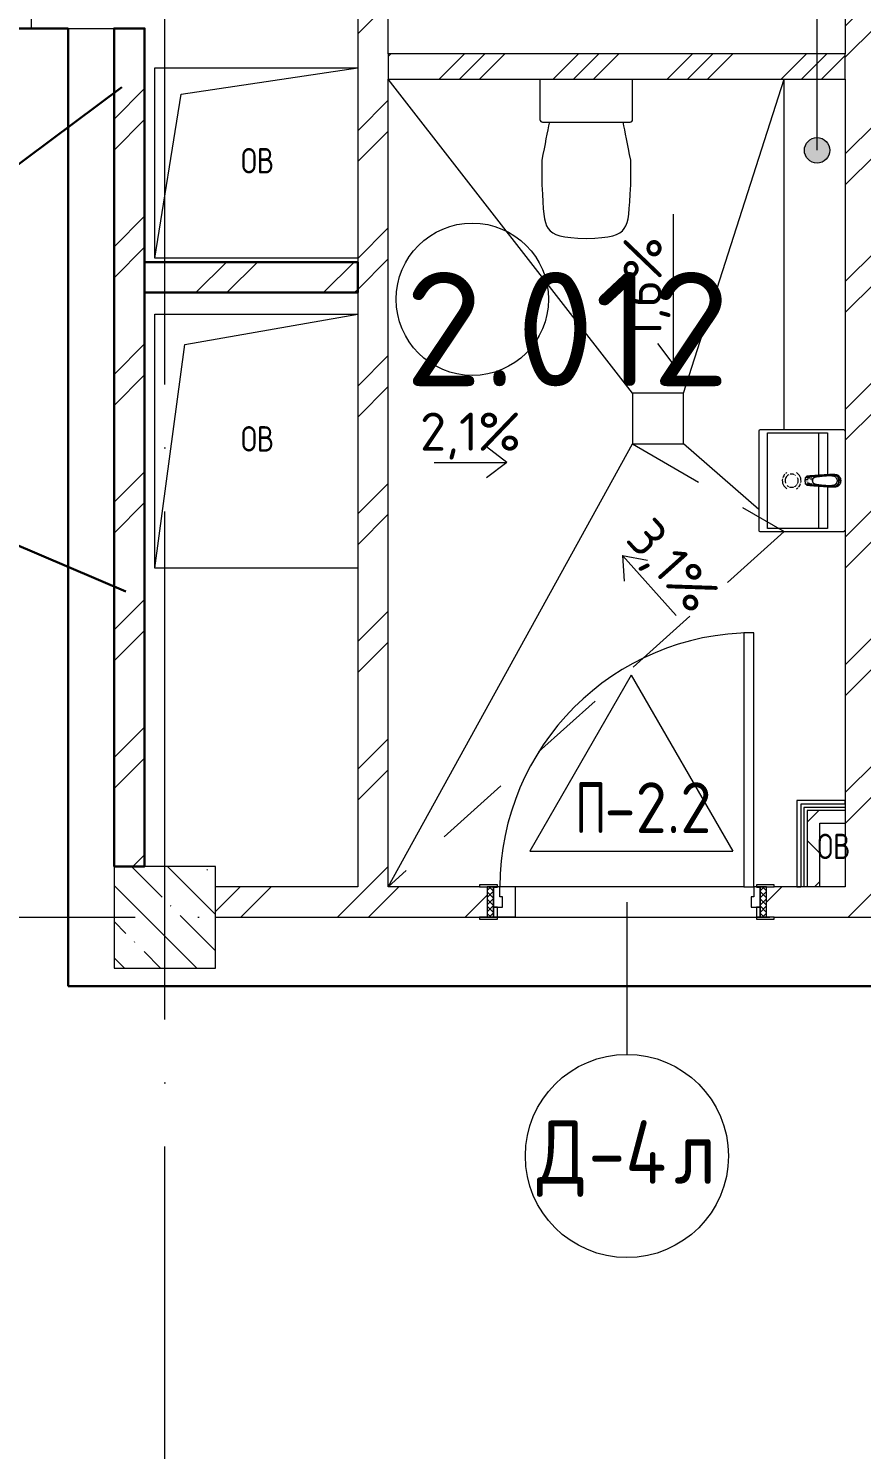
# Model space of a CAD drawing. Header units: millimetres. Extents: x -592259 to 288321, y -552984 to 293768.
# Drawn here: x 62411 to 65693, y -69716 to -64120 of the extents above; entities that cross this region are included whole.
import ezdxf

# ---------------------------------------------------------------- set-up
doc = ezdxf.new("R2010")
doc.units = ezdxf.units.MM
doc.linetypes.add('ADSK_Линия сетки', pattern=[2500, 2000, -250, 0, -250])
doc.linetypes.add('ADSK_Невидимые', pattern=[500, 300, -200])
for name, color, linetype, lineweight in [('0.2) Кирпич 5 вып', 30, 'Continuous', 30), ('2)Фархверки', 40, 'Continuous', 30), ('2.2)Фарх остаток.', 1, 'Continuous', 30), ('4) Штукатурка', 6, 'Continuous', 30), ('4.6) Швы', 6, 'Continuous', 30), ('A-AREA-____-IDEN', 250, 'Continuous', 9), ('A-DETL-____-HDLN', 250, 'ADSK_Невидимые', 9), ('A-DETL-GENF-OTLN', 250, 'Continuous', 5), ('A-DOOR-____-IDEN', 250, 'Continuous', 9), ('A-DOOR-____-MCUT', 250, 'Continuous', 5), ('A-DOOR-____-OTLN', 250, 'Continuous', 5), ('A-DOOR-FRAM-MCUT', 250, 'Continuous', 5), ('A-DOOR-FRAM-OTLN', 250, 'Continuous', 5), ('A-FLOR-____-IDEN', 250, 'Continuous', 9), ('A-FLOR-____-OTLN', 250, 'Continuous', 9), ('A-GLAZ-____-OTLN', 250, 'Continuous', 5), ('A-WALL-____-MCUT', 250, 'Continuous', 13), ('A-WALL-____-PATT', 250, 'Continuous', 13), ('A-WALL-FNSH-MCUT', 250, 'Continuous', 13), ('G-____-____-DIMS', 250, 'Continuous', 9), ('G-____-____-TEXT', 250, 'Continuous', 9), ('G-XREF-____-OTLN', 250, 'Continuous', 9), ('P-SANR-FIXT-OTLN', 250, 'Continuous', 9), ('S-COLS-____-MCUT', 250, 'Continuous', 25), ('S-COLS-____-OTLN', 250, 'Continuous', 9), ('S-GRID-____-OTLN', 250, 'Continuous', 9)]:
    doc.layers.add(name, color=color, linetype=linetype, lineweight=lineweight)
doc.styles.add('GOST Common_1', font='', dxfattribs={"width": 0.9, "height": 250})
doc.styles.add('ISOCPEUR', font='isocpeur.ttf', dxfattribs={"width": 0.8, "height": 100})
doc.styles.add('ISOCPEUR_1', font='isocpeur.ttf', dxfattribs={"width": 0.9, "height": 250})
doc.styles.add('ISOCPEUR_2', font='isocpeur.ttf', dxfattribs={"height": 160})
doc.styles.add('ISOCPEUR_4', font='isocpeur.ttf', dxfattribs={"height": 300})
doc.styles.get('GOST Common_1').set_extended_font_data('GOST Common')
pattern_1 = [(45, (-601.3, -122294.8), (-251.4472, 251.4472), []), (45, (-601.3, -121913.8), (-251.4472, 251.4472), [])]

# ---------------------------------------------------------------- blocks, each defined once
blk = doc.blocks.new('Дверь_СКБ_1Ст_Внутренняя - Д-4л_1100x2100h_С_У персонала_ Душ персонала-41887118-АР1_Маркировочный план 2 этажа С1')
at = {"layer": 'A-DOOR-____-OTLN'}
h = blk.add_hatch(dxfattribs=at)
h.set_pattern_fill('FP_8', color=256, style=0, pattern_type=2)
h.set_pattern_definition([(135, (1751.41, 124.685), (-14.14214, -14.14214), []), (225, (1751.41, 124.685), (14.14214, -14.14214), [])])
h.paths.add_polyline_path([(562.5, -60), (562.5, 60), (537.5, 60), (537.5, -60)])
at = {"layer": 'A-DOOR-FRAM-OTLN'}
h = blk.add_hatch(dxfattribs=at)
h.set_pattern_fill('FP_9', color=256, style=0, pattern_type=2)
h.set_pattern_definition([(45, (-371.384, 124.685), (-14.1421, 14.1421), []), (135, (-371.384, 124.685), (-14.1421, -14.1421), [])])
h.paths.add_polyline_path([(-512.5, -60), (-512.5, 60), (-537.5, 60), (-537.5, -60)])
at = {"layer": 'A-DOOR-____-MCUT'}
for p, q in [((512.5, 1060), (472.5, 1060)), ((472.5, 1060), (472.5, 60)), ((512.5, 60), (512.5, 1060)), ((472.5, 60), (512.5, 60))]:
    blk.add_line(p, q, dxfattribs=at)
at = {"layer": 'A-DOOR-____-OTLN'}
blk.add_arc((512.5, 60), 1000, 90, 180, dxfattribs=at)
at = {"layer": 'A-DOOR-FRAM-MCUT'}
for p, q in [((-497.5, 68), (-567.5, 68)), ((-567.5, 68), (-567.5, 60)), ((-567.5, 60), (-497.5, 60)), ((-512.5, 60), (-537.5, 60)), ((-537.5, 60), (-537.5, -60)), ((-487.5, 60), (-512.5, 60)), ((-512.5, 60), (-512.5, -20)), ((-512.5, -60), (-512.5, 60)), ((-497.5, 60), (-512.5, 60)), ((-512.5, 60), (-512.5, 59)), ((-512.5, 59), (-497.5, 59)), ((-497.5, 60), (-497.5, 68)), ((-497.5, 59), (-497.5, 60)), ((-487.5, 20), (-487.5, 60)), ((512.5, 60), (512.5, 20)), ((537.5, 60), (512.5, 60)), ((592.5, 68), (522.5, 68)), ((522.5, 68), (522.5, 60)), ((537.5, 60), (522.5, 60)), ((522.5, 60), (522.5, 59)), ((522.5, 60), (592.5, 60)), ((522.5, 59), (537.5, 59)), ((537.5, -20), (537.5, 60)), ((562.5, 60), (537.5, 60)), ((537.5, 60), (537.5, -60)), ((537.5, 59), (537.5, 60)), ((562.5, -60), (562.5, 60)), ((592.5, 60), (592.5, 68)), ((-477.5, 20), (-487.5, 20)), ((-477.5, -20), (-477.5, 20)), ((512.5, 20), (502.5, 20)), ((502.5, 20), (502.5, -20)), ((-512.5, -20), (-477.5, -20)), ((-497.5, -20), (-512.5, -20)), ((-512.5, -20), (-512.5, -60)), ((-497.5, -60), (-497.5, -20)), ((502.5, -20), (537.5, -20)), ((537.5, -20), (522.5, -20)), ((522.5, -20), (522.5, -60)), ((537.5, -60), (537.5, -20)), ((-497.5, -60), (-567.5, -60)), ((-567.5, -60), (-567.5, -68)), ((-567.5, -68), (-497.5, -68)), ((-537.5, -60), (-512.5, -60)), ((-512.5, -60), (-497.5, -60)), ((-497.5, -68), (-497.5, -60)), ((522.5, -60), (537.5, -60)), ((592.5, -60), (522.5, -60)), ((522.5, -60), (522.5, -68)), ((522.5, -68), (592.5, -68)), ((537.5, -60), (562.5, -60)), ((592.5, -68), (592.5, -60))]:
    blk.add_line(p, q, dxfattribs=at)
blk = doc.blocks.new('SND_Унитаз_Santek_HEO - Santek HEO_ 365х635х785_ выпуск-прямой_ PN4_5_ Х-резьба НР DN15_ К-гл_кон_ П DN100-V9-АР1_Маркировочный план 2 этажа С1')
at = {"layer": 'P-SANR-FIXT-OTLN', "lineweight": 5}
for p, q in [((-175, 423.4), (-175, 325.6)), ((175, 325.6), (175, 423.4)), ((172.5, 175.8), (-172.5, 175.8)), ((-182.5, 165.8), (-182.5, 10)), ((182.5, 10), (182.5, 165.8))]:
    blk.add_line(p, q, dxfattribs=at)
for centre, start, end in [((-172.5, 165.8), 90, 180), ((-172.5, 165.8), 105, 180), ((172.5, 165.8), 0, 90), ((172.5, 165.8), 0, 75), ((-172.5, 10), 180, 195), ((-172.5, 10), 180, 195), ((172.5, 10), 345, 0), ((172.5, 10), 345, 0)]:
    blk.add_arc(centre, 10, start, end, dxfattribs=at)
for points, knots in [([(0, 634.5), (-96, 631.3), (-168.1, 609.5), (-169.2, 526.5), (-175, 423.4)], [-0.5440111, -0.5440111, -0.5440111, -0.5440111, -0.2757876, 0, 0, 0, 0]), ([(175, 423.4), (169.2, 526.5), (168.1, 609.5), (96, 631.3), (0, 634.5)], [-0.5440111, -0.5440111, -0.5440111, -0.5440111, -0.2682234, 0, 0, 0, 0])]:
    blk.add_open_spline(points, degree=3, knots=knots, dxfattribs=at)
for points in [[(-175, 325.6), (-163, 263.9), (-153.6, 214.5), (-145, 174.9)], [(145, 174.9), (153.6, 214.5), (163, 263.9), (175, 325.6)]]:
    blk.add_open_spline(points, degree=3, dxfattribs=at)
blk = doc.blocks.new('SND_Умывальник_Santek HEO - HEO 40_ гибкая подводка_установка на стену_ 400х340х170_  PN4_5_ ХВ_ГВ накидная гайка BP DN15_ К-гл_кон_ П DN 50-V10-АР1_Маркировочный план 2 этажа С1')
at = {"layer": 'G-XREF-____-OTLN'}
for p, q in [((-17.5, -103.1), (-18.3, -96.1)), ((18.6, -93.2), (17.7, -100.7)), ((-13.2, -122.3), (-12.8, -122.9)), ((13.7, -121.5), (13.9, -121.2))]:
    blk.add_line(p, q, dxfattribs=at)
at = {"layer": 'G-XREF-____-OTLN', "flags": 128}
blk.add_lwpolyline([(0, -129.4), (-2.6, -129.2), (-5.1, -128.6), (-8.6, -126.9), (-9.4, -126.4)], dxfattribs=at)
at = {"layer": 'P-SANR-FIXT-OTLN', "lineweight": 5}
for p, q in [((-200, -5), (-200, -335)), ((-23.9, -47.6), (-23.4, -52)), ((-21.2, -45.9), (-19.8, -45.9)), ((23.4, -52), (23.9, -47.4)), ((200, -335), (200, -5)), ((-188.5, -306), (-188.5, -70)), ((-188.5, -70), (-22, -70)), ((-188.5, -70), (-22, -70)), ((-184.6, -105), (-19.4, -105)), ((19.4, -105), (184.6, -105)), ((22.1, -70), (188.5, -70)), ((22.1, -70), (188.5, -70)), ((188.5, -70), (188.5, -306)), ((-9.6, -133.4), (-11, -135)), ((-10.2, -147.5), (-8.9, -148.7)), ((12.6, -138.2), (11.3, -135.3)), ((11.3, -146.2), (11.9, -145.1)), ((12, -138.2), (12, -140.3)), ((12, -138.2), (12, -140.3)), ((188.5, -306), (-188.5, -306)), ((-195, -340), (195, -340))]:
    blk.add_line(p, q, dxfattribs=at)
at = {"layer": 'P-SANR-FIXT-OTLN', "lineweight": 5, "flags": 128}
for points in [[(-24, -45.9), (-23.5, -44.1), (-23.1, -42.4)], [(-21.8, -57.4), (-22.6, -54.7), (-23.4, -52)], [(23.4, -52), (22.6, -54.7), (21.8, -57.4)], [(23.1, -42.5), (23.5, -44.1), (24, -45.9)], [(-17.6, -151.4), (-17.8, -149.6), (-17.9, -147.9)], [(-17.6, -151.4), (-15.4, -153.8), (-13.1, -156.3)], [(-5.9, -150.5), (-4.4, -151), (-3.8, -151.2)], [(13.1, -156.3), (15.4, -153.8), (17.7, -151.4)], [(17.9, -147.9), (17.8, -149.6), (17.7, -151.4)]]:
    blk.add_lwpolyline(points, dxfattribs=at)
at = {"layer": 'P-SANR-FIXT-OTLN', "lineweight": 5}
for centre, radius, start, end in [((-195, -5), 5, 90, 180), ((195, -5), 5, 0, 90), ((0, -210.9), 36.9, 78.0272, 150), ((0, -210.9), 25.9, 175.2821, 180), ((0, -210.9), 25.9, 180, 192.7098), ((0, -210.9), 25.9, 167.3064, 171.5165), ((0, -210.9), 25.9, 152.9816, 166.4817), ((0, -210.9), 25.9, 205.5336, 224.5196), ((0, -210.9), 25.9, 144, 148.4296), ((0, -210.9), 25.9, 93.0847, 116.1739), ((0, -210.9), 25.9, 65.5446, 88.4632), ((0, -210.9), 36.9, 45.5918, 71.6223), ((0, -210.9), 25.9, 45.5775, 58.0134), ((0, -210.9), 25.9, 25.5336, 44.5196), ((0, -210.9), 25.9, 317.3943, 331.7651), ((0, -210.9), 25.9, 342.1977, 345.8849), ((0, -210.9), 25.9, 13.3482, 16.572), ((0, -210.9), 25.9, 347.2447, 360), ((0, -210.9), 25.9, 360, 12.6033), ((0, -210.9), 36.9, 30, 40.5764), ((0, -210.9), 36.9, 210, 220.5764), ((0, -210.9), 36.9, 225.5918, 251.6223), ((0, -210.9), 25.9, 225.5775, 292.7628), ((0, -210.9), 36.9, 258.0272, 330), ((-195, -335), 5, 180, 270), ((195, -335), 5, 270, 360)]:
    blk.add_arc(centre, radius, start, end, dxfattribs=at)
for centre, major_axis, start_param, end_param in [((0, -140.2), (10.5, 0), 2.984761, 3.136523), ((0, -140.2), (10.5, 0), 3.150836, 3.488648), ((0, -144.4), (10.5, 0), 3.141593, 3.665191), ((0, -140.2), (10.5, 0), 2.074739, 2.346091), ((0, -140.2), (10.5, 0), 3.944651, 4.269174), ((0, -144.4), (10.5, 0), 2.106208, 2.262595), ((0, -144.4), (10.5, 0), 4.044495, 4.199712), ((0, -144.4), (13, 0), 4.251351, 4.404649), ((0, -144.4), (13, 0), 4.518274, 4.621873), ((0, -140.2), (10.5, 0), 4.792405, 4.95203), ((0, -144.4), (13, 0), 5.095586, 5.204636), ((0, -140.2), (10.5, 0), 5.302179, 5.484258), ((0, -144.4), (10.5, 0), 5.759587, 6.283185), ((0, -140.2), (10.5, 0), 5.967442, 6.44117), ((0, -144.4), (13, 0), 0.38978, 0.565414)]:
    blk.add_ellipse(centre, major_axis=major_axis, ratio=0.841652, start_param=start_param, end_param=end_param, dxfattribs=at)
for points, knots in [([(-23.4, -42.8), (-23.7, -44.6), (-24.1, -48.7), (-24.2, -55.3), (-23.9, -60.1), (-23.8, -62.5)], [0.6406137, 0.6406137, 0.6406137, 0.6406137, 0.75, 0.875, 1, 1, 1, 1]), ([(-3.8, -17.3), (-5.1, -17.5), (-6.9, -17.9), (-9.3, -18.8), (-11, -19.6), (-12.7, -20.4), (-14.3, -21.4), (-15.5, -22.4), (-16.7, -23.3), (-18.1, -24.6), (-19.3, -26.1), (-20.5, -27.7), (-21.5, -29.6), (-22.3, -31.7), (-23.2, -34.8), (-23.8, -38.6), (-23.9, -41), (-24, -41.9)], [0.1, 0.1, 0.1, 0.1, 0.2, 0.25, 0.3, 0.35, 0.4, 0.45, 0.5, 0.55, 0.6, 0.65, 0.7, 0.75, 0.8, 0.9, 1, 1, 1, 1]), ([(-24, -45.9), (-24, -44.4), (-23.7, -41.4), (-22.5, -37.8), (-21.2, -35), (-19.5, -32.5), (-16.9, -29.7), (-13.3, -26.9), (-9.1, -24.8), (-4.7, -23.5), (-1.6, -23.2), (0, -23.2)], [0, 0, 0, 0, 4.281434, 8.562869, 10.703586, 12.844303, 17.125738, 21.407172, 25.688606, 29.970041, 34.251475, 34.251475, 34.251475, 34.251475]), ([(-23.8, -45.7), (-23.9, -45.2), (-24, -43.9), (-24, -41.1), (-23.8, -38.2), (-23.4, -36), (-23.3, -35.2), (-23.3, -35.2)], [0.449688, 0.449688, 0.449688, 0.449688, 0.4722222, 0.5, 0.5555556, 0.5833333, 0.5860809, 0.5860809, 0.5860809, 0.5860809]), ([(-23.9, -47.6), (-24, -49.2), (-23.9, -52.6), (-23.3, -57.5), (-22.5, -62.4), (-21.8, -67.4), (-21.2, -72.4), (-20.5, -79.2), (-19.6, -85.9), (-18.7, -92.7), (-18.1, -96.9), (-17.7, -100.4), (-17.4, -103.7), (-17.1, -107.9), (-16.5, -113), (-15.5, -117.2), (-14.3, -120.3), (-13.1, -122.6), (-11.5, -124.7), (-9.6, -126.4), (-7.4, -127.7), (-4.3, -129), (-1.7, -129.4), (0, -129.4)], [0, 0, 0, 0, 0.055556, 0.111111, 0.166667, 0.222222, 0.277778, 0.333333, 0.444444, 0.5, 0.555556, 0.583333, 0.611111, 0.666667, 0.722222, 0.777778, 0.805556, 0.833333, 0.861111, 0.888889, 0.916667, 0.944444, 1, 1, 1, 1]), ([(-23.8, -46.4), (-23.8, -46.8), (-23.6, -47.9), (-23.4, -48.9), (-23.2, -49.6)], [0.11642766, 0.11642766, 0.11642766, 0.11642766, 0.15, 0.2, 0.2, 0.2, 0.2]), ([(-23.4, -52), (-23.4, -52.1), (-23.4, -52.4), (-23.4, -53.4), (-23.2, -55.1), (-22.9, -57.5), (-22.6, -60.4), (-22.1, -64.8), (-21.6, -69.6), (-20.9, -74.6), (-20.3, -79.8), (-19.5, -86.3), (-18.6, -93.8), (-17.8, -100.1), (-17.1, -105.1), (-16.7, -108.8), (-16.3, -112.6), (-15.8, -116.3), (-14.7, -120), (-12.8, -123.1), (-11.2, -124.8), (-10.3, -125.5)], [0, 0, 0, 0, 0.0192308, 0.0384615, 0.0576923, 0.0769231, 0.0961538, 0.1153846, 0.1538462, 0.1730769, 0.1923077, 0.2307692, 0.2692308, 0.3076923, 0.3269231, 0.3461538, 0.3653846, 0.3846154, 0.4038462, 0.4230769, 0.4397601, 0.4397601, 0.4397601, 0.4397601]), ([(-13.1, -156.3), (-14, -150.5), (-15.7, -138.8), (-17.5, -124.1), (-18.8, -112.3), (-19.7, -103.3), (-20.4, -95.8), (-21, -89.7), (-21.3, -85.2), (-21.7, -80.4), (-22.2, -73.7), (-22.6, -66.6), (-23, -60), (-23.2, -53.9), (-23.1, -48.3), (-22.9, -45.7), (-22.8, -44.8)], [0, 0, 0, 0, 0.0714286, 0.1428571, 0.1785714, 0.2142857, 0.25, 0.2678571, 0.2857143, 0.3035714, 0.3214286, 0.3571429, 0.375, 0.3928571, 0.4285714, 0.4542548, 0.4542548, 0.4542548, 0.4542548]), ([(23, -42.2), (22.5, -40), (20.7, -35.7), (16, -30.5), (10.1, -26.7), (4.2, -24.8), (-1.1, -24.5), (-5.4, -25.2), (-9.5, -26.6), (-13.3, -28.7), (-16.7, -31.3), (-19.6, -34.6), (-21.8, -38.3), (-22.8, -41), (-23.1, -42.4)], [0, 0, 0, 0, 0.111111, 0.222222, 0.333333, 0.444444, 0.513889, 0.583333, 0.652778, 0.722222, 0.791667, 0.861111, 0.930556, 1, 1, 1, 1]), ([(-22.2, -41.5), (-22.2, -41.2), (-22.1, -40.7), (-21.9, -40), (-21.7, -39.4), (-21.6, -39)], [0.50980731, 0.50980731, 0.50980731, 0.50980731, 0.53571429, 0.55357143, 0.57142857, 0.57142857, 0.57142857, 0.57142857]), ([(-21.6, -39), (-21.5, -38.7), (-21.3, -37.9), (-20.7, -36.5), (-19.9, -34.9), (-19.2, -33.8), (-18.9, -33.4)], [0.57142857, 0.57142857, 0.57142857, 0.57142857, 0.58928571, 0.60714286, 0.64285714, 0.66787901, 0.66787901, 0.66787901, 0.66787901]), ([(0, -128.4), (-0.5, -128.4), (-1.5, -128.4), (-3, -128.2), (-4.5, -127.8), (-6, -127.3), (-7.2, -126.7), (-8.3, -126.1), (-9.4, -125.3), (-10.6, -124.2), (-11.7, -123.1), (-12.3, -122.1), (-13, -121.1), (-13.8, -119.5), (-14.8, -117), (-15.6, -113.8), (-16.2, -110.6), (-16.5, -107.9), (-16.7, -104.9), (-17, -102.2), (-17.2, -100.1), (-17.5, -98.1), (-17.8, -95.4), (-18.2, -92.4), (-18.5, -89.5), (-18.8, -86.5), (-19.2, -82.4), (-19.6, -77.2), (-19.9, -71.2), (-19.9, -66.2), (-19.9, -62.6), (-19.9, -59.9), (-19.8, -57.9), (-19.8, -56.3), (-19.8, -54.9), (-19.8, -53.4), (-19.7, -51.5), (-19.5, -49.1), (-18.9, -46.3), (-17.6, -42.7), (-15, -38.6), (-10.6, -34.8), (-6.2, -32.7), (-2.5, -31.9), (0.4, -31.7), (3.3, -32.1), (6, -32.8), (8.2, -33.7), (9.9, -34.7), (11.3, -35.6), (12.7, -36.7), (14, -37.9), (15.2, -39.2), (16.4, -40.9), (17.7, -43.1), (18.9, -46.3), (19.5, -50.3), (19.8, -56.2), (19.9, -62.5), (19.9, -68.3), (19.7, -74), (19.3, -81.1), (18.8, -86.8), (18.5, -89.7)], [0, 0, 0, 0, 0.019231, 0.038462, 0.057692, 0.076923, 0.096154, 0.115385, 0.134615, 0.153846, 0.163462, 0.173077, 0.182692, 0.192308, 0.211538, 0.230769, 0.240385, 0.25, 0.259615, 0.269231, 0.274038, 0.278846, 0.288462, 0.298077, 0.307692, 0.317308, 0.326923, 0.346154, 0.365385, 0.384615, 0.403846, 0.423077, 0.442308, 0.451923, 0.461538, 0.471154, 0.480769, 0.5, 0.519231, 0.538462, 0.576923, 0.615385, 0.653846, 0.673077, 0.692308, 0.711538, 0.730769, 0.75, 0.759615, 0.769231, 0.783654, 0.798077, 0.8125, 0.826923, 0.841346, 0.855769, 0.870192, 0.884615, 0.913462, 0.927885, 0.942308, 0.971154, 1, 1, 1, 1]), ([(-5.3, -25), (-5.1, -25), (-4.1, -24.8), (-3.2, -24.7), (-2.5, -24.6)], [0.91841171, 0.91841171, 0.91841171, 0.91841171, 0.92857143, 0.96187166, 0.96187166, 0.96187166, 0.96187166]), ([(0, -17), (0, -17.5), (0, -18.6), (0, -20.3), (0, -21.8), (0, -22.7), (0, -23.2)], [0, 0, 0, 0, 0.25, 0.5, 0.75, 0.9474122, 0.9474122, 0.9474122, 0.9474122]), ([(24, -41.9), (24, -41.1), (23.9, -39.5), (23.6, -37.3), (23.3, -35.4), (22.9, -33.6), (22.3, -31.4), (21.5, -29.4), (20.4, -27.5), (19.1, -25.8), (17.7, -24.2), (15.5, -22.2), (11.3, -19.4), (5.8, -17.4), (1.5, -17), (0, -17)], [0, 0, 0, 0, 0.055556, 0.111111, 0.166667, 0.222222, 0.277778, 0.333333, 0.388889, 0.444444, 0.5, 0.555556, 0.666667, 0.888889, 1, 1, 1, 1]), ([(24, -45.9), (23.9, -44.4), (23.7, -42.1), (22.9, -39.2), (22.2, -37.1), (21.1, -35), (19.5, -32.5), (16.9, -29.7), (13.2, -26.9), (9.1, -24.8), (4.6, -23.5), (1.5, -23.2), (0, -23.2)], [-68.50295, -68.50295, -68.50295, -68.50295, -64.221516, -62.080799, -59.940082, -57.799364, -55.658647, -51.377213, -47.095778, -42.814344, -38.53291, -34.251475, -34.251475, -34.251475, -34.251475]), ([(4.4, -128.6), (5.6, -128.3), (7.9, -127.3), (11, -125), (13.1, -122.6), (14.4, -120.4), (15.3, -118), (16, -114.9), (16.4, -111.7), (16.6, -109.2), (16.9, -106.6), (17.3, -103.5), (17.9, -98.4), (18.7, -92.2), (19.7, -84.7), (20.4, -78.4), (21, -73.5), (21.6, -68.8), (22.1, -64.3), (22.6, -60.2), (22.9, -57.4), (23.2, -55.1), (23.3, -53.4), (23.4, -52.4), (23.4, -52.1), (23.4, -52)], [0.5192308, 0.5192308, 0.5192308, 0.5192308, 0.5384615, 0.5576923, 0.5769231, 0.5865385, 0.5961538, 0.6153846, 0.6346154, 0.6442308, 0.6538462, 0.6730769, 0.6923077, 0.7307692, 0.7692308, 0.8076923, 0.8269231, 0.8461538, 0.8846154, 0.9038462, 0.9230769, 0.9423077, 0.9615385, 0.9807692, 1, 1, 1, 1]), ([(6.6, -17.7), (7.2, -17.9), (8.4, -18.3), (9.7, -18.8), (10.2, -19)], [0.08534081, 0.08534081, 0.08534081, 0.08534081, 0.11111111, 0.13561298, 0.13561298, 0.13561298, 0.13561298]), ([(23.1, -48.2), (23.1, -49.1), (23.2, -51.4), (23.2, -55.4), (23.1, -60), (22.6, -66.6), (22.2, -73.7), (21.7, -80.4), (21.4, -85.2), (21, -89.7), (20.5, -95.8), (19.8, -103.3), (18.9, -112.3), (17.5, -124.1), (15.7, -138.8), (14, -150.5), (13.1, -156.3)], [0.5714286, 0.5714286, 0.5714286, 0.5714286, 0.5892857, 0.6071429, 0.625, 0.6428571, 0.6785714, 0.6964286, 0.7142857, 0.7321429, 0.75, 0.7857143, 0.8214286, 0.8571429, 0.9285714, 1, 1, 1, 1]), ([(19, -33.6), (19.3, -34), (19.8, -34.7), (20.4, -35.8), (20.8, -36.6), (21, -37.2), (21.1, -37.4)], [0.3358363, 0.3358363, 0.3358363, 0.3358363, 0.35714286, 0.375, 0.39285714, 0.40186247, 0.40186247, 0.40186247, 0.40186247]), ([(19, -89.8), (19.5, -86.2), (20.2, -80.8), (21.1, -73.7), (21.7, -68.4), (22.2, -64), (22.7, -60.5), (23.3, -57.1), (23.9, -52.7), (24, -49.2), (23.9, -47.4)], [0, 0, 0, 0, 0.25, 0.375, 0.5, 0.625, 0.6875, 0.75, 0.875, 1, 1, 1, 1]), ([(21.8, -39.4), (21.8, -39.6), (21.9, -40), (22, -40.2), (22, -40.4)], [0.43577337, 0.43577337, 0.43577337, 0.43577337, 0.44642857, 0.45645234, 0.45645234, 0.45645234, 0.45645234]), ([(23.2, -34.8), (23.2, -35), (23.4, -35.9), (23.8, -38.2), (24.1, -41.7), (24, -44.5), (23.8, -45.8)], [0.4097338, 0.4097338, 0.4097338, 0.4097338, 0.4166667, 0.4444444, 0.5, 0.550944, 0.550944, 0.550944, 0.550944]), ([(23.2, -49.6), (23.4, -48.9), (23.6, -47.9), (23.8, -46.8), (23.9, -46.4)], [0.8, 0.8, 0.8, 0.8, 0.85, 0.88358568, 0.88358568, 0.88358568, 0.88358568]), ([(23.7, -46.6), (23.6, -47.1), (23.5, -47.7), (23.4, -48.4), (23.3, -48.5)], [0.56144037, 0.56144037, 0.56144037, 0.56144037, 0.58333333, 0.58622412, 0.58622412, 0.58622412, 0.58622412]), ([(23.8, -62.5), (24, -60.1), (24.2, -55.3), (24.1, -48.9), (23.8, -45), (23.6, -43.3)], [0, 0, 0, 0, 0.125, 0.25, 0.3486166, 0.3486166, 0.3486166, 0.3486166]), ([(-23.8, -62.5), (-23.7, -64.3), (-23.4, -68.1), (-23, -74.1), (-22.7, -79.7), (-22.4, -84.3), (-22, -88.9), (-21.7, -94.5), (-21, -103.5), (-20.5, -111.8), (-19.9, -120.3), (-19.3, -128.7), (-18.5, -138.9), (-17.9, -147.2), (-17.6, -151.4)], [0, 0, 0, 0, 0.071429, 0.142857, 0.214286, 0.25, 0.285714, 0.357143, 0.428571, 0.571429, 0.642857, 0.714286, 0.857143, 1, 1, 1, 1]), ([(-19, -82.1), (-19, -81.8), (-19.1, -81), (-19.3, -79.8), (-19.5, -78.5), (-19.7, -77), (-20, -75.2), (-20.3, -72.9), (-20.7, -70.2), (-21.2, -66.7), (-21.7, -63.4), (-22.1, -60.6), (-22.4, -58.9), (-22.5, -57.8), (-22.4, -57.3), (-22.2, -57.1), (-22, -57.3), (-21.8, -57.4)], [-0.210165, -0.210165, -0.210165, -0.210165, -0.203125, -0.1953125, -0.1875, -0.1796875, -0.171875, -0.15625, -0.140625, -0.125, -0.09375, -0.078125, -0.0625, -0.046875, -0.03125, -0.015625, 0, 0, 0, 0]), ([(18.5, -89.7), (18.2, -92.3), (17.7, -96.2), (17.1, -101.5), (16.7, -105.4), (16.2, -109.4), (15.6, -113.3), (14.9, -116.5), (14, -119), (13.2, -120.8), (12.1, -122.5), (10.4, -124.6), (7.7, -126.6), (4, -128.1), (1.3, -128.4), (0, -128.4)], [0, 0, 0, 0, 0.166667, 0.25, 0.333333, 0.416667, 0.5, 0.583333, 0.625, 0.666667, 0.708333, 0.75, 0.833333, 0.916667, 1, 1, 1, 1]), ([(0, -129.4), (0.8, -129.4), (2.1, -129.3), (3.7, -129), (4.8, -128.7), (5.9, -128.3), (6.8, -127.9), (7.7, -127.5), (8.8, -126.8), (10, -126), (11.1, -125.1), (12.3, -123.8), (13.5, -122), (14.6, -119.8), (15.4, -117.2), (16.1, -114), (16.7, -110.3), (17.2, -105.9), (17.7, -101.1), (18.3, -95.7), (18.8, -91.8), (19, -89.8)], [0, 0, 0, 0, 0.1, 0.15, 0.2, 0.25, 0.3, 0.35, 0.4, 0.45, 0.5, 0.55, 0.6, 0.65, 0.7, 0.75, 0.8, 0.85, 0.9, 0.95, 1, 1, 1, 1]), ([(17.7, -151.4), (18, -147.2), (18.6, -138.9), (19.3, -128.7), (19.9, -120.3), (20.3, -113.9), (20.8, -107.6), (21.2, -101.3), (21.7, -94.5), (22.1, -88.9), (22.4, -84.3), (22.7, -79.7), (23.1, -74.1), (23.5, -68.1), (23.7, -64.3), (23.8, -62.5)], [0, 0, 0, 0, 0.142857, 0.285714, 0.357143, 0.428571, 0.5, 0.571429, 0.642857, 0.714286, 0.75, 0.785714, 0.857143, 0.928571, 1, 1, 1, 1]), ([(19.4, -78.5), (19.4, -78.9), (19.3, -79.8), (19.1, -81.1), (19, -81.9), (18.9, -82.3)], [-0.8125, -0.8125, -0.8125, -0.8125, -0.8046875, -0.796875, -0.78898159, -0.78898159, -0.78898159, -0.78898159]), ([(21.8, -57.4), (21.9, -57.3), (22.2, -57.1), (22.4, -57.3), (22.4, -57.8), (22.3, -58.9), (22.1, -60.6), (21.6, -63.4), (21.2, -66.7), (20.8, -69.6), (20.6, -70.9), (20.5, -71.3)], [-1, -1, -1, -1, -0.984375, -0.96875, -0.953125, -0.9375, -0.921875, -0.90625, -0.875, -0.859375, -0.852792, -0.852792, -0.852792, -0.852792]), ([(-19.1, -130.9), (-19.1, -130.8), (-19, -130.7), (-18.8, -130.7), (-18.6, -130.6), (-18.5, -130.6), (-18.3, -130.5), (-18.1, -130.5), (-17.6, -130.5), (-17, -130.4), (-16.6, -130.3)], [0, 0, 0, 0, 0.1, 0.15, 0.175, 0.2, 0.225, 0.25, 0.3, 0.4, 0.4, 0.4, 0.4]), ([(-17.9, -147.9), (-18, -146.5), (-17.9, -143.9), (-17.2, -140.7), (-16.4, -138.5), (-16, -137.5), (-15.8, -137.1), (-15.7, -137)], [0, 0, 0, 0, 0.1666667, 0.3333333, 0.4166667, 0.4583333, 0.4722829, 0.4722829, 0.4722829, 0.4722829]), ([(12.1, -132), (12.1, -132.1), (12.4, -132.3), (12.7, -132.7), (12.9, -132.9), (13.1, -133)], [0.27745583, 0.27745583, 0.27745583, 0.27745583, 0.29166667, 0.3125, 0.33333333, 0.33333333, 0.33333333, 0.33333333]), ([(15.8, -137), (15.8, -137.1), (16, -137.5), (16.5, -138.5), (17.3, -140.7), (17.9, -143.9), (18, -146.5), (17.9, -147.9)], [0.5277524, 0.5277524, 0.5277524, 0.5277524, 0.5416667, 0.5833333, 0.6666667, 0.8333333, 1, 1, 1, 1]), ([(16.7, -130.3), (17.1, -130.4), (17.6, -130.5), (18.1, -130.5), (18.4, -130.5), (18.5, -130.6), (18.7, -130.6), (18.8, -130.7), (19, -130.7), (19.1, -130.8), (19.1, -130.9)], [0.6, 0.6, 0.6, 0.6, 0.7, 0.75, 0.775, 0.8, 0.825, 0.85, 0.9, 1, 1, 1, 1])]:
    blk.add_open_spline(points, degree=3, knots=knots, dxfattribs=at)
for points in [[(-24, -41.9), (-24.1, -43), (-24, -44.1), (-24, -45.2)], [(-23.4, -52), (-23.6, -51), (-23.8, -48.9), (-23.9, -46.9), (-24, -45.9)], [(-23.1, -42.4), (-23.3, -43.2), (-23.7, -45), (-23.8, -46.7), (-23.9, -47.6)], [(-23.3, -48.5), (-23.5, -47.8), (-23.6, -47.2), (-23.7, -46.6)], [(-10, -18.9), (-9.5, -18.7), (-9, -18.5), (-8.5, -18.3)], [(0, -17), (-1.3, -17), (-2.5, -17.1), (-3.8, -17.3)], [(-1.9, -16.9), (-1.3, -16.8), (-0.6, -16.8), (0, -16.8)], [(0, -16.8), (0.7, -16.8), (1.5, -16.9), (2.2, -16.9)], [(2.4, -24.6), (3.1, -24.7), (3.9, -24.8), (4.6, -24.9)], [(14.6, -21.4), (15.1, -21.8), (15.5, -22.1), (16, -22.5)], [(23.9, -47.4), (23.8, -46.6), (23.6, -44.8), (23.3, -43.1), (23, -42.2)], [(24, -45.9), (23.9, -46.9), (23.8, -48.9), (23.5, -51), (23.4, -52)], [(24, -45.2), (24.1, -44.1), (24.1, -43), (24, -41.9)], [(-20.2, -59.9), (-20.7, -59.1), (-21.3, -58.3), (-21.8, -57.4)], [(-20.9, -104.7), (-20.9, -104.7), (-20.7, -104.7), (-20.3, -104.6), (-20, -104.6)], [(20.1, -104.6), (20.6, -104.7), (20.9, -104.7), (20.9, -104.7)], [(-6.6, -157.1), (-7.7, -157), (-9.8, -156.8), (-12, -156.5), (-13.1, -156.3)], [(-6.7, -127.8), (-5.9, -128.2), (-5, -128.5), (-4.1, -128.7)], [(0, -157.4), (-1.1, -157.4), (-3.3, -157.4), (-5.5, -157.2), (-6.6, -157.1)], [(6.6, -157.1), (5.5, -157.2), (3.3, -157.4), (1.1, -157.4), (0, -157.4)], [(13.1, -156.3), (12, -156.5), (9.9, -156.8), (7.7, -157), (6.6, -157.1)]]:
    blk.add_open_spline(points, degree=3, dxfattribs=at)
blk = doc.blocks.new('_Wn_-As_OpeningMEP_floor__Rectangular - _Wn_-As_OpeningMEP_floor__Rectangular-32466844-АР1_Маркировочный план 2 этажа С1')
at = {"layer": 'A-DETL-GENF-OTLN'}
for p, q in [((-296.3, 321.3), (400, 425)), ((-400, -325), (-296.3, 321.3))]:
    blk.add_line(p, q, dxfattribs=at)
blk = doc.blocks.new('_Wn_-As_OpeningMEP_floor__Rectangular - _Wn_-As_OpeningMEP_floor__Rectangular-39661376-АР1_Маркировочный план 2 этажа С1')
at = {"layer": 'A-DETL-GENF-OTLN'}
for p, q in [((-281, 431), (400, 550)), ((-400, -450), (-281, 431))]:
    blk.add_line(p, q, dxfattribs=at)
blk = doc.blocks.new('BSC_Колонна _Прямоугольная - 400x400-V46-АР1_Маркировочный план 2 этажа С1')
at = {"layer": 'S-COLS-____-OTLN', "lineweight": 5}
h = blk.add_hatch(dxfattribs=at)
h.set_pattern_fill('FP_50', color=256, style=0, pattern_type=2)
h.set_pattern_definition([(135, (-63550, -54675), (-142.5619, -142.5619), []), (135, (-63407.44, -54675), (-142.5619, -142.5619), [252.016, -50.403, 3.353, -47.05])])
h.paths.add_polyline_path([(-200, -200), (200, -200), (200, 200), (-200, 200)])
at = {"layer": 'S-COLS-____-MCUT', "lineweight": 5}
for p, q in [((200, 200), (-200, 200)), ((-200, 200), (-200, -200)), ((200, -200), (200, 200)), ((-200, -200), (200, -200))]:
    blk.add_line(p, q, dxfattribs=at)
blk = doc.blocks.new('AAR_СКБ_Марка_Перекрытия - Марка пола-17325028-АР1_Маркировочный план 2 этажа С1')
at = {"layer": 'A-FLOR-____-IDEN'}
for p, q in [((0, 6.932), (-4.002, 0)), ((0, 6.932), (4.002, 0)), ((-4.002, 0), (4.002, 0))]:
    blk.add_line(p, q, dxfattribs=at)
blk = doc.blocks.new('AAR_СКБ_Марка_Помещения_мал - Номер-28977439-АР1_Маркировочный план 2 этажа С1')
at = {"layer": 'A-AREA-____-IDEN'}
blk.add_circle((-0.028, 0), 3, dxfattribs=at)
blk = doc.blocks.new('ADSK_Марка_Дверь - Типоразмер_ADSK_Марка-30565456-АР1_Маркировочный план 2 этажа С1')
at = {"layer": 'A-DOOR-____-IDEN'}
blk.add_circle((0, 0), 4, dxfattribs=at)

msp = doc.modelspace()

# ---------------------------------------------------------------- hatches: boundary and pattern name
at = {"layer": 'A-WALL-____-PATT', "lineweight": 15, "true_color": 0x000000}
h = msp.add_hatch(dxfattribs=at)
h.set_pattern_fill('FP_4', color=18, style=0, pattern_type=2)
h.set_pattern_definition(pattern_1)
h.paths.add_polyline_path([(63828.7078, -67499.7878), (63828.7078, -63919.7883), (63708.7078, -63919.7883), (63708.7078, -67499.7878)])
h = msp.add_hatch(dxfattribs=at)
h.set_pattern_fill('FP_4', color=18, style=0, pattern_type=2)
h.set_pattern_definition(pattern_1)
h.paths.add_polyline_path([(65748.7078, -67499.7878), (65748.7078, -63919.7883), (65628.7078, -63919.7883), (65628.7078, -67499.7878)])
h = msp.add_hatch(dxfattribs=at)
h.set_pattern_fill('FP_4', color=18, style=0, pattern_type=2)
h.set_pattern_definition(pattern_1)
h.paths.add_polyline_path([(62868.7078, -67419.7878), (62868.7078, -64119.7878), (62748.7078, -64119.7878), (62748.7078, -67419.7878)])
h = msp.add_hatch(dxfattribs=at)
h.set_pattern_fill('FP_7', color=18, style=0, pattern_type=2)
h.set_pattern_definition([(45, (-601.3, -122294.8), (-224.5064, 224.5064), []), (45, (-521.92, -122294.8), (0, 449.0128), []), (45, (-680.67, -122294.8), (0, 449.0128), [])])
h.paths.add_polyline_path([(65628.7078, -64319.7883), (65628.7078, -64219.7883), (63828.7078, -64219.7883), (63828.7078, -64319.7883), (65550.079, -64319.7883)])
h = msp.add_hatch(dxfattribs=at)
h.set_pattern_fill('FP_4', color=18, style=0, pattern_type=2)
h.set_pattern_definition(pattern_1)
h.paths.add_polyline_path([(63267.8829, -65159.7878), (63708.7078, -65159.7878), (63708.7078, -65039.7878), (62868.7078, -65039.7878), (62868.7078, -65159.7878)])
h = msp.add_hatch(dxfattribs=at)
h.set_pattern_fill('FP_25', color=18, style=0, pattern_type=2)
h.set_pattern_definition([(45, (-601.3, -122294.79), (-141.42136, 141.42136), []), (135, (-601.3, -122294.79), (-141.42136, -141.42136), [])])
h.paths.add_polyline_path([(65528.7078, -67499.7878), (65528.7078, -67199.7878), (65478.7078, -67199.7878), (65478.7078, -67499.7878)])
h = msp.add_hatch(dxfattribs=at)
h.set_pattern_fill('FP_4', color=18, style=0, pattern_type=2)
h.set_pattern_definition(pattern_1)
h.paths.add_polyline_path([(68448.7078, -67619.7878), (68448.7078, -67499.7878), (67188.7303, -67499.7878), (67188.7303, -67619.7878), (67832.2751, -67619.7878)])
h.paths.add_polyline_path([(65348.7078, -67619.7878), (66088.7303, -67619.7878), (66088.7303, -67499.7878), (65318.7078, -67499.7878), (65318.7078, -67619.7878)])
h.paths.add_polyline_path([(64218.7078, -67619.7878), (64218.7078, -67499.7878), (63148.7078, -67499.7878), (63148.7078, -67619.7878), (64188.7078, -67619.7878)])
at = {"layer": 'G-____-____-TEXT', "true_color": 0x000000}
h = msp.add_hatch(color=18, dxfattribs=at)
edge = h.paths.add_edge_path()
edge.add_arc((65517.816, -64599.7859), 50, 0, 360)

# ---------------------------------------------------------------- linework, layer by layer
at = {"layer": '0.2) Кирпич 5 вып', "color": 1}
for p, q in [((62748.7078, -64119.7878), (62748.7078, -67419.7878)), ((62868.7078, -65159.7878), (63708.7078, -65159.7878))]:
    msp.add_line(p, q, dxfattribs=at)
at = {"layer": '0.2) Кирпич 5 вып'}
for points in [[(62748.7078, -67419.7878), (62868.7078, -67419.7878), (62868.7078, -64119.7872), (62748.7078, -64119.7872)], [(63708.7078, -65039.7878), (62868.7078, -65039.7878), (62868.7078, -65159.7878), (63708.7078, -65159.7878)]]:
    msp.add_lwpolyline(points, close=True, dxfattribs=at)
at = {"layer": '2.2)Фарх остаток.'}
for points in [[(62779.2501, -64350.7636), (62119.5942, -64842.0698), (61419.5942, -64842.0698)], [(62795.501, -66336.405), (62119.5942, -66050.1505), (61419.5942, -66050.1505)]]:
    msp.add_lwpolyline(points, dxfattribs=at)
at = {"layer": '4) Штукатурка'}
for p, q in [((62567.8499, -64119.7878), (61193.6535, -64119.7878)), ((62567.8499, -67891.0655), (62567.8499, -64119.7878)), ((68202.3341, -67891.0655), (62567.8499, -67891.0655))]:
    msp.add_line(p, q, dxfattribs=at)
at = {"layer": '4.6) Швы'}
for points in [[(61193.6535, -64119.7878), (62496.9373, -64119.7878)], [(62567.8499, -67891.0655), (62567.8499, -67174.46)]]:
    msp.add_lwpolyline(points, dxfattribs=at)
at = {"layer": 'A-DETL-____-HDLN', "color": 18, "true_color": 0x000000}
for p, q in [((64791.4598, -65756.0795), (65388.7078, -66100.67)), ((65388.7078, -66100.67), (63828.7078, -67499.7878))]:
    msp.add_line(p, q, dxfattribs=at)
at = {"layer": 'A-DOOR-____-IDEN', "color": 18, "true_color": 0x000000}
msp.add_line((64768.7078, -67559.7878), (64768.7078, -68159.7878), dxfattribs=at)
at = {"layer": 'A-FLOR-____-OTLN', "color": 18, "lineweight": 5, "true_color": 0x000000}
for p, q in [((62908.6759, -65024.7859), (62908.6759, -64274.7859)), ((62908.6759, -64274.7859), (63708.7078, -64274.7859)), ((65388.7078, -65700.67), (65388.7078, -64319.7883)), ((63708.7078, -65024.7859), (62908.6759, -65024.7859)), ((62908.7019, -66244.9649), (62908.7019, -65244.9649)), ((62908.7019, -65244.9649), (63708.7019, -65244.9649)), ((64791.4598, -65556.0795), (64791.4598, -65756.0795)), ((64991.4598, -65556.0795), (64791.4598, -65556.0795)), ((64991.4598, -65756.0795), (64991.4598, -65556.0795)), ((64791.4598, -65756.0795), (64991.4598, -65756.0795)), ((65628.7078, -66100.67), (65623.7078, -66100.67)), ((65628.7078, -66099.7878), (65624.8576, -66099.7878)), ((63708.7019, -66244.9649), (62908.7019, -66244.9649)), ((65228.7078, -67499.7878), (64268.7078, -67499.7878)), ((65228.7078, -67499.7878), (64328.7078, -67499.7878)), ((64328.7078, -67499.7878), (64328.7078, -67619.7878)), ((64328.7078, -67619.7878), (64258.7078, -67619.7878))]:
    msp.add_line(p, q, dxfattribs=at)
at = {"layer": 'A-FLOR-____-OTLN', "color": 18, "true_color": 0x000000}
for p, q in [((64791.4598, -65556.0795), (63828.7078, -64319.7883)), ((64991.4598, -65556.0795), (65388.7078, -64319.7883)), ((63828.7078, -67499.7878), (64791.4598, -65756.0795)), ((65288.7078, -66013.9256), (64991.4598, -65756.0795))]:
    msp.add_line(p, q, dxfattribs=at)
at = {"layer": 'A-WALL-____-MCUT', "color": 18, "lineweight": 15, "true_color": 0x000000}
for p, q in [((63708.7078, -63919.7883), (63708.7078, -65039.7878)), ((63828.7078, -64219.7883), (63828.7078, -63919.7883)), ((65628.7078, -63919.7883), (65628.7078, -64219.7883)), ((62748.7078, -64119.7878), (62748.7078, -67419.7878)), ((62868.7078, -65039.7878), (62868.7078, -64119.7878)), ((65628.7078, -64219.7883), (63828.7078, -64219.7883)), ((63828.7078, -64219.7883), (63828.7078, -64319.7883)), ((65628.7078, -64319.7883), (65628.7078, -64219.7883)), ((63828.7078, -67499.7878), (63828.7078, -64319.7883)), ((63828.7078, -64319.7883), (65628.7078, -64319.7883)), ((65628.7078, -64319.7883), (65628.7078, -67499.7878)), ((63708.7078, -65039.7878), (62868.7078, -65039.7878)), ((62868.7078, -67419.7878), (62868.7078, -65159.7878)), ((62868.7078, -65159.7878), (63708.7078, -65159.7878)), ((63708.7078, -65159.7878), (63708.7078, -67499.7878)), ((65438.7078, -67159.7878), (65438.7078, -67499.7878)), ((65628.7078, -67159.7878), (65438.7078, -67159.7878)), ((65453.7078, -67174.7878), (65453.7078, -67499.7878)), ((65628.7078, -67174.7878), (65453.7078, -67174.7878)), ((65466.2078, -67187.2878), (65466.2078, -67499.7878)), ((65628.7078, -67187.2878), (65466.2078, -67187.2878)), ((65478.7078, -67199.7878), (65478.7078, -67499.7878)), ((65628.7078, -67199.7878), (65478.7078, -67199.7878)), ((65628.7078, -67174.7878), (65628.7078, -67159.7878)), ((65528.7078, -67499.7878), (65528.7078, -67249.7878)), ((65528.7078, -67249.7878), (65628.7078, -67249.7878)), ((63708.7078, -67499.7878), (63148.7078, -67499.7878)), ((64188.7078, -67499.7878), (63828.7078, -67499.7878)), ((65628.7078, -67499.7878), (65348.7078, -67499.7878)), ((65438.7078, -67499.7878), (65453.7078, -67499.7878)), ((63148.7078, -67619.7878), (64188.7078, -67619.7878)), ((65348.7078, -67619.7878), (66058.7303, -67619.7878))]:
    msp.add_line(p, q, dxfattribs=at)
at = {"layer": 'A-WALL-FNSH-MCUT', "lineweight": 15}
for p, q in [((62421.9373, -63919.7883), (62421.9373, -64119.7878)), ((62421.9373, -64119.7878), (62748.7078, -64119.7878))]:
    msp.add_line(p, q, dxfattribs=at)
at = {"layer": 'G-____-____-DIMS', "color": 18, "true_color": 0x000000}
for p, q in [((64951.5182, -64851.8321), (64951.5182, -65440.9497)), ((64951.5182, -65440.9497), (64890.1321, -65360.9497)), ((64951.5182, -65440.9497), (65012.9044, -65360.9497)), ((64295.5327, -65828.5214), (64215.5327, -65767.1353)), ((64009.6425, -65828.5214), (64295.5327, -65828.5214)), ((64295.5327, -65828.5214), (64215.5327, -65889.9076)), ((64750.8232, -66195.1917), (64849.9363, -66213.7618)), ((64750.8232, -66195.1917), (64758.5383, -66295.7339)), ((64963.2481, -66432.043), (64750.8232, -66195.1917))]:
    msp.add_line(p, q, dxfattribs=at)
at = {"layer": 'G-____-____-TEXT', "color": 18, "true_color": 0x000000}
msp.add_line((65517.816, -64599.7859), (65517.816, -63089.678), dxfattribs=at)
msp.add_circle((65517.816, -64599.7859), 50, dxfattribs=at)
at = {"layer": 'S-GRID-____-OTLN', "color": 18, "linetype": 'ADSK_Линия сетки', "true_color": 0x000000}
for p, q in [((62948.7078, -83022.3092), (62948.7078, -61092.7832)), ((-4170.8434, -67619.7878), (72672.5335, -67619.7878))]:
    msp.add_line(p, q, dxfattribs=at)

# ---------------------------------------------------------------- block references
at = {"layer": 'A-AREA-____-IDEN', "color": 18, "true_color": 0x000000, "xscale": 99.99999999999993, "yscale": 99.99999999999993, "zscale": 99.99999999999993}
msp.add_blockref('AAR_СКБ_Марка_Помещения_мал - Номер-28977439-АР1_Маркировочный план 2 этажа С1', (64162.6955, -65186.2243), dxfattribs=at)
at = {"layer": 'A-DOOR-____-IDEN', "color": 18, "true_color": 0x000000, "xscale": 99.99999999999993, "yscale": 99.99999999999993, "zscale": 99.99999999999993}
msp.add_blockref('ADSK_Марка_Дверь - Типоразмер_ADSK_Марка-30565456-АР1_Маркировочный план 2 этажа С1', (64768.7078, -68559.7878), dxfattribs=at)
at = {"layer": 'A-DOOR-____-OTLN', "color": 18, "true_color": 0x000000}
msp.add_blockref('Дверь_СКБ_1Ст_Внутренняя - Д-4л_1100x2100h_С_У персонала_ Душ персонала-41887118-АР1_Маркировочный план 2 этажа С1', (64756.2078, -67559.7878), dxfattribs=at)
at = {"layer": 'A-FLOR-____-IDEN', "color": 18, "true_color": 0x000000, "xscale": 99.99999999999993, "yscale": 99.99999999999993, "zscale": 99.99999999999993}
msp.add_blockref('AAR_СКБ_Марка_Перекрытия - Марка пола-17325028-АР1_Маркировочный план 2 этажа С1', (64786.0432, -67359.5961), dxfattribs=at)
at = {"layer": 'A-GLAZ-____-OTLN', "color": 18, "true_color": 0x000000}
for name, p in [('_Wn_-As_OpeningMEP_floor__Rectangular - _Wn_-As_OpeningMEP_floor__Rectangular-32466844-АР1_Маркировочный план 2 этажа С1', (63308.6919, -64699.7859)), ('_Wn_-As_OpeningMEP_floor__Rectangular - _Wn_-As_OpeningMEP_floor__Rectangular-39661376-АР1_Маркировочный план 2 этажа С1', (63308.7019, -65794.9649))]:
    msp.add_blockref(name, p, dxfattribs=at)
at = {"layer": 'P-SANR-FIXT-OTLN', "color": 18, "lineweight": 5, "true_color": 0x000000}
for name, p, rotation in [('SND_Унитаз_Santek_HEO - Santek HEO_ 365х635х785_ выпуск-прямой_ PN4_5_ Х-резьба НР DN15_ К-гл_кон_ П DN100-V9-АР1_Маркировочный план 2 этажа С1', (64608.7078, -64312.7883), 180), ('SND_Унитаз_Santek_HEO - Santek HEO_ 365х635х785_ выпуск-прямой_ PN4_5_ Х-резьба НР DN15_ К-гл_кон_ П DN100-V9-АР1_Маркировочный план 2 этажа С1', (64608.7078, -64312.7883), 180), ('SND_Умывальник_Santek HEO - HEO 40_ гибкая подводка_установка на стену_ 400х340х170_  PN4_5_ ХВ_ГВ накидная гайка BP DN15_ К-гл_кон_ П DN 50-V10-АР1_Маркировочный план 2 этажа С1', (65628.7078, -65900.67), 269.9999999999999)]:
    msp.add_blockref(name, p, dxfattribs=dict(at, rotation=rotation))
at = {"layer": 'S-COLS-____-OTLN', "color": 18, "lineweight": 5, "true_color": 0x000000}
msp.add_blockref('BSC_Колонна _Прямоугольная - 400x400-V46-АР1_Маркировочный план 2 этажа С1', (62948.7078, -67619.7878), dxfattribs=at)

# ---------------------------------------------------------------- texts
at = {"layer": '2)Фархверки', "char_height": 100, "width": 160.3375, "attachment_point": 1, "style": 'ISOCPEUR'}
for insert in [(63248.7129, -64590.8305), (63248.7229, -65686.0095), (65518.7289, -67290.8323)]:
    msp.add_mtext('ОВ', dxfattribs=dict(at, insert=insert))
at = {"layer": 'A-AREA-____-IDEN', "color": 18, "true_color": 0x000000, "insert": (63893.1951, -65078.7388), "char_height": 450, "width": 609.2825, "attachment_point": 1, "style": 'ISOCPEUR_2'}
msp.add_mtext('2.012', dxfattribs=at)
at = {"layer": 'A-DOOR-____-IDEN', "color": 18, "true_color": 0x000000, "char_height": 250, "attachment_point": 1, "style": 'GOST Common_1'}
for s, insert, width in [('\\fGOST Common|b0|i0|c204|p34|;\\W.9;Д', (64414.1004, -68419.3372), 245.316375), ('-4', (64616.5067, -68419.3372), 411.265687), ('\\fGOST Common|b0|i0|c204|p34|;\\W.9;л', (64955.8348, -68419.3372), 194.810062)]:
    msp.add_mtext(s, dxfattribs=dict(at, insert=insert, width=width))
at = {"layer": 'A-FLOR-____-IDEN', "color": 18, "true_color": 0x000000, "char_height": 200, "attachment_point": 1, "style": 'ISOCPEUR_1'}
for s, insert, width in [('\\fISOCPEUR|b0|i0|c204|p34|;\\W.7;П', (64564.7082, -67088.2103), 140.295312), ('-2.2', (64680.4634, -67088.2103), 420.885937)]:
    msp.add_mtext(s, dxfattribs=dict(at, insert=insert, width=width))
at = {"layer": 'G-____-____-DIMS', "color": 18, "true_color": 0x000000, "char_height": 150, "width": 476.8756, "attachment_point": 1, "line_spacing_factor": 1.149209, "style": 'ISOCPEUR_4'}
for s, insert, rotation in [('1,6%', (64755.5499, -65345.0891), 90), ('3,1%', (64870.2585, -66034.8527), 311.8879895)]:
    msp.add_mtext(s, dxfattribs=dict(at, insert=insert, rotation=rotation))
at = {"layer": 'G-____-____-DIMS', "color": 18, "true_color": 0x000000, "insert": (63953.8894, -65632.5531), "char_height": 150, "width": 476.8756, "attachment_point": 1, "line_spacing_factor": 1.149209, "style": 'ISOCPEUR_4'}
msp.add_mtext('2,1%', dxfattribs=at)

doc.saveas('drawing.dxf')
